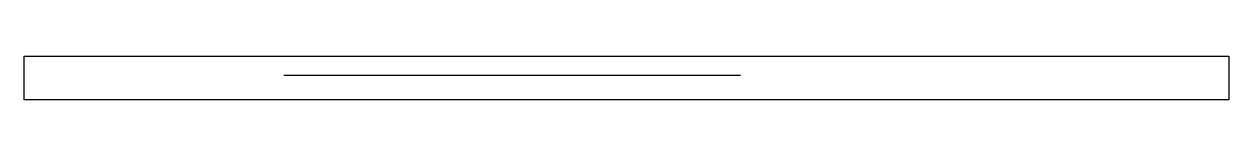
# Model space of a CAD drawing. Extents: x -1730 to -904, y 395 to 424.
import ezdxf

# ---------------------------------------------------------------- set-up
doc = ezdxf.new("R2010")
doc.units = 0
for name, color, linetype in [('1', 1, 'Continuous'), ('14', 3, 'Continuous'), ('7', 7, 'Continuous')]:
    doc.layers.add(name, color=color, linetype=linetype)

msp = doc.modelspace()

# ---------------------------------------------------------------- linework, layer by layer
at = {"layer": '1'}
msp.add_lwpolyline([(-1729.517975, 394.544334), (-1729.517975, 424.43512), (-1709.112197, 424.43512), (-1689.702308, 424.43512), (-1670.149921, 424.43512), (-1653.336421, 424.43512), (-1634.82243, 424.43512), (-1614.735508, 424.43512), (-1593.203182, 424.43512), (-1570.352986, 424.43512), (-1554.450322, 424.43512), (-1538.05644, 424.43512), (-1521.209099, 424.43512), (-1503.946087, 424.43512), (-1486.305192, 424.43512), (-1468.324203, 424.43512), (-1450.04091, 424.43512), (-1431.493062, 424.43512), (-1412.718523, 424.43512), (-1393.755043, 424.43512), (-1374.640413, 424.43512), (-1355.412421, 424.43512), (-1336.108854, 424.43512), (-1316.769028, 424.43512), (-1297.427639, 424.43512), (-1278.124115, 424.43512), (-1258.896091, 424.43512), (-1239.781433, 424.43512), (-1220.818003, 424.43512), (-1202.043439, 424.43512), (-1183.495678, 424.43512), (-1165.212362, 424.43512), (-1147.231423, 424.43512), (-1129.590507, 424.43512), (-1112.327542, 424.43512), (-1095.48018, 424.43512), (-1079.086278, 424.43512), (-1063.183686, 424.43512), (-1047.810067, 424.43512), (-1033.00333, 424.43512), (-1011.938595, 424.43512), (-992.361824, 424.43512), (-974.400496, 424.43512), (-958.182105, 424.43512), (-939.489362, 424.43512), (-924.424285, 424.43512), (-909.289827, 424.43512), (-904.018097, 424.43512), (-904.018097, 408.868157), (-904.018097, 394.544334), (-924.423853, 394.544334), (-943.833724, 394.544334), (-963.386093, 394.544334), (-980.199579, 394.544334), (-998.713554, 394.544334), (-1018.80046, 394.544334), (-1040.33277, 394.544334), (-1063.18295, 394.544334), (-1079.085604, 394.544334), (-1095.479475, 394.544334), (-1112.326807, 394.544334), (-1129.589809, 394.544334), (-1147.230695, 394.544334), (-1165.211675, 394.544334), (-1183.494961, 394.544334), (-1202.042802, 394.544334), (-1220.817335, 394.544334), (-1239.780809, 394.544334), (-1258.895435, 394.544334), (-1278.123425, 394.544334), (-1297.42699, 394.544334), (-1316.767502, 394.544334), (-1336.108852, 394.544334), (-1355.412414, 394.544334), (-1374.640438, 394.544334), (-1393.75502, 394.544334), (-1412.718525, 394.544334), (-1431.493088, 394.544334), (-1450.040847, 394.544334), (-1468.324161, 394.544334), (-1486.305097, 394.544334), (-1503.946008, 394.544334), (-1521.208969, 394.544334), (-1538.056325, 394.544334), (-1554.450157, 394.544334), (-1570.352805, 394.544334), (-1585.726415, 394.544334), (-1600.533142, 394.544334), (-1621.59786, 394.544334), (-1641.17461, 394.544334), (-1659.135913, 394.544334), (-1675.354276, 394.544334), (-1694.046974, 394.544334), (-1709.111999, 394.544334), (-1724.246362, 394.544334)], close=True, dxfattribs=at)
at = {"layer": '14'}
msp.add_lwpolyline([(-1729.517975, 394.544334), (-1729.517975, 424.43512), (-1709.112197, 424.43512), (-1689.702308, 424.43512), (-1670.149921, 424.43512), (-1653.336421, 424.43512), (-1634.82243, 424.43512), (-1614.735508, 424.43512), (-1593.203182, 424.43512), (-1570.352986, 424.43512), (-1554.450322, 424.43512), (-1538.05644, 424.43512), (-1521.209099, 424.43512), (-1503.946087, 424.43512), (-1486.305192, 424.43512), (-1468.324203, 424.43512), (-1450.04091, 424.43512), (-1431.493062, 424.43512), (-1412.718523, 424.43512), (-1393.755043, 424.43512), (-1374.640413, 424.43512), (-1355.412421, 424.43512), (-1336.108854, 424.43512), (-1316.769028, 424.43512), (-1297.427639, 424.43512), (-1278.124115, 424.43512), (-1258.896091, 424.43512), (-1239.781433, 424.43512), (-1220.818003, 424.43512), (-1202.043439, 424.43512), (-1183.495678, 424.43512), (-1165.212362, 424.43512), (-1147.231423, 424.43512), (-1129.590507, 424.43512), (-1112.327542, 424.43512), (-1095.48018, 424.43512), (-1079.086278, 424.43512), (-1063.183686, 424.43512), (-1047.810067, 424.43512), (-1033.00333, 424.43512), (-1011.938595, 424.43512), (-992.361824, 424.43512), (-974.400496, 424.43512), (-958.182105, 424.43512), (-939.489362, 424.43512), (-924.424285, 424.43512), (-909.289827, 424.43512), (-904.018097, 424.43512), (-904.018097, 408.868157), (-904.018097, 394.544334), (-924.423853, 394.544334), (-943.833724, 394.544334), (-963.386093, 394.544334), (-980.199579, 394.544334), (-998.713554, 394.544334), (-1018.80046, 394.544334), (-1040.33277, 394.544334), (-1063.18295, 394.544334), (-1079.085604, 394.544334), (-1095.479475, 394.544334), (-1112.326807, 394.544334), (-1129.589809, 394.544334), (-1147.230695, 394.544334), (-1165.211675, 394.544334), (-1183.494961, 394.544334), (-1202.042802, 394.544334), (-1220.817335, 394.544334), (-1239.780809, 394.544334), (-1258.895435, 394.544334), (-1278.123425, 394.544334), (-1297.42699, 394.544334), (-1316.767502, 394.544334), (-1336.108852, 394.544334), (-1355.412414, 394.544334), (-1374.640438, 394.544334), (-1393.75502, 394.544334), (-1412.718525, 394.544334), (-1431.493088, 394.544334), (-1450.040847, 394.544334), (-1468.324161, 394.544334), (-1486.305097, 394.544334), (-1503.946008, 394.544334), (-1521.208969, 394.544334), (-1538.056325, 394.544334), (-1554.450157, 394.544334), (-1570.352805, 394.544334), (-1585.726415, 394.544334), (-1600.533142, 394.544334), (-1621.59786, 394.544334), (-1641.17461, 394.544334), (-1659.135913, 394.544334), (-1675.354276, 394.544334), (-1694.046974, 394.544334), (-1709.111999, 394.544334), (-1724.246362, 394.544334)], close=True, dxfattribs=at)
at = {"layer": '7'}
msp.add_line((-1551.534424, 411.350021), (-1238.583679, 411.350021), dxfattribs=at)

doc.saveas('drawing.dxf')
